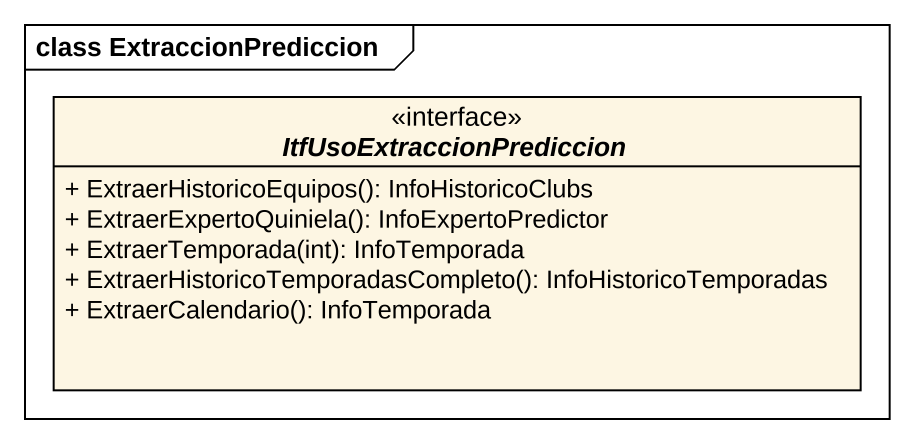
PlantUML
@startuml
mainframe class ExtraccionPrediccion
hide circle
hide empty members
skinparam classAttributeIconSize 0
interface ItfUsoExtraccionPrediccion <<interface>> {
  + ExtraerHistoricoEquipos(): InfoHistoricoClubs
  + ExtraerExpertoQuiniela(): InfoExpertoPredictor
  + ExtraerTemporada(int): InfoTemporada
  + ExtraerHistoricoTemporadasCompleto(): InfoHistoricoTemporadas
  + ExtraerCalendario(): InfoTemporada
}
@enduml
